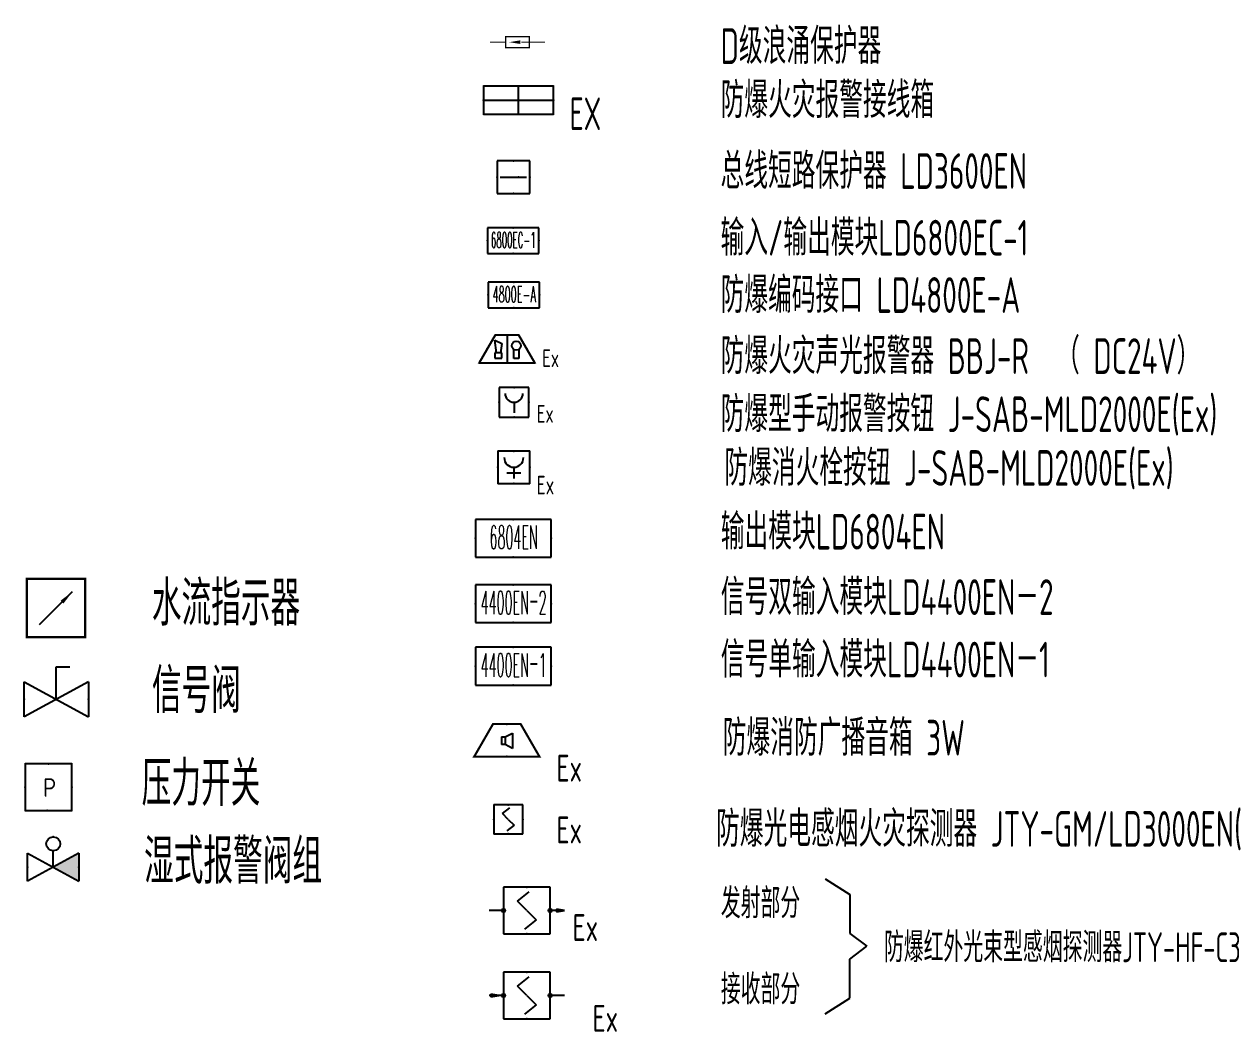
# Model space of a CAD drawing. Extents: x 4532298 to 10139194, y -639876 to -207028.
# Drawn here: x 4766350 to 4779303, y -272553 to -261754 of the extents above; entities that cross this region are included whole.
import ezdxf
from ezdxf.enums import TextEntityAlignment as Align

# ---------------------------------------------------------------- set-up
doc = ezdxf.new("R2010")
doc.units = 0
doc.header["$LTSCALE"] = 1000
doc.header["$MEASUREMENT"] = 0
doc.layers.get('0').update_dxf_attribs({"linetype": 'CONTINUOUS'})
for name, color, linetype in [('ELEMENT', 3, 'CONTINUOUS'), ('EQUIP-消防', 3, 'CONTINUOUS'), ('EQUIP-照明', 3, 'CONTINUOUS'), ('EQUIP-箱柜', 3, 'CONTINUOUS'), ('SIG_TEXT', 7, 'CONTINUOUS'), ('TEL_TEXT', 7, 'CONTINUOUS'), ('电信', 7, 'CONTINUOUS'), ('电气', 3, 'CONTINUOUS')]:
    doc.layers.add(name, color=color, linetype=linetype)
doc.styles.add('_TEL_DIM', font='SIMPLEX', dxfattribs={"width": 0.8, "height": 3.5, "bigfont": 'HZTXT'})
doc.styles.add('SCEI', font='sceie.shx', dxfattribs={"width": 0.75, "bigfont": 'sceic.shx'})
doc.styles.add('sceie', font='sceie.shx', dxfattribs={"width": 0.7, "bigfont": 'sceic.shx'})
doc.styles.get("Standard").update_dxf_attribs({"font": 'GBENOR', "bigfont": 'GBCBIG'})
doc.styles.add('公司统一字体', font='sceie.shx', dxfattribs={"width": 0.7, "bigfont": 'sceic.shx'})

# ---------------------------------------------------------------- blocks, each defined once
blk = doc.blocks.new('$equip$00001590')
for p, q in [((0.5, 0), (-0.5, 0)), ((-0.5, 0), (-0.5, -1)), ((0.5, -1), (0.5, 0)), ((-0.4, -0.5), (0.4, -0.5)), ((-0.5, -1), (0.5, -1))]:
    blk.add_line(p, q)
for p in [(0, 0), (-0.5, -0.5), (0.5, -0.5), (0, -1)]:
    blk.add_point(p)
blk.add_solid([(0.4, -0.5), (0.141, -0.465), (0.141, -0.535)])
at = {"flags": 9}
blk.add_attdef('A', (0, 0), '', height=0.00002, dxfattribs=at)
blk.add_attdef('B', text='', height=0.4, dxfattribs=at).set_placement((0.825, -0.677), align=Align.MIDDLE_CENTER)
blk = doc.blocks.new('$equip$00001928')
for p, q in [((0.65, 0.65), (-0.65, 0.65)), ((-0.65, 0.65), (-0.65, 0)), ((0.65, 0), (0.65, 0.65)), ((-0.65, 0), (0.65, 0))]:
    blk.add_line(p, q)
for p in [(0, 0.65), (-0.65, 0.325), (0.65, 0.325), (0, 0)]:
    blk.add_point(p)
at = {"color": 7, "style": '_TEL_DIM'}
blk.add_attdef('$TEXT$', text='', height=0.34, dxfattribs=at).set_placement((0.006, 0.343), align=Align.MIDDLE_CENTER)
at = {"color": 7, "style": '_TEL_DIM', "flags": 1}
blk.add_attdef('A', text='', height=0.00002, dxfattribs=at).set_placement((0, 0), align=Align.MIDDLE_CENTER)
blk = doc.blocks.new('$equip$00001601')
for p, q in [((0.5, 0), (-0.5, 0)), ((-0.5, 0), (-0.5, -1)), ((0.5, -1), (0.5, 0)), ((0, -0.5), (0, -0.85)), ((-0.5, -1), (0.5, -1))]:
    blk.add_line(p, q)
blk.add_arc((0, -0.2), 0.3, 180, 0)
for p in [(0, 0), (-0.5, -0.5), (0.5, -0.5), (0, -1)]:
    blk.add_point(p)
at = {"flags": 9}
blk.add_attdef('A', (0, 0), '', height=0.00002, dxfattribs=at)
blk.add_attdef('B', text='', height=0.4, dxfattribs=at).set_placement((0.784, -0.7), align=Align.MIDDLE_CENTER)
blk = doc.blocks.new('$element$00000532')
at = {"const_width": 0.0233}
for points in [[(0, 0), (0, -0.283)], [(-0.1, -0.283), (0.1, -0.283), (0.1, -0.717), (-0.1, -0.717), (-0.1, -0.283)], [(0, -1), (0, -0.567)]]:
    blk.add_lwpolyline(points, dxfattribs=at)
for points in [[(-0.033, -0.55), (0.033, -0.55), (0, -0.35), (0.033, -0.55)], [(0.033, -0.55), (0, -0.35), (-0.033, -0.55), (0.033, -0.55)], [(0, -0.367), (-0.033, -0.567), (0.033, -0.567), (0, -0.367)]]:
    blk.add_solid(points)
at = {"flags": 9}
blk.add_attdef('S', (0, 0), '', height=0.00000667, dxfattribs=at)
blk = doc.blocks.new('$equip$00002679')
for p, q in [((-0.3, 0.699), (-0.703, 0)), ((0.3, 0.699), (-0.3, 0.699)), ((0.3, 0.699), (-0.3, 0.699)), ((0, 0.699), (0, 0)), ((0.703, 0), (0.3, 0.699)), ((-0.264, 0.249), (-0.304, 0.569)), ((-0.304, 0.569), (-0.128, 0.489)), ((-0.128, 0.489), (-0.168, 0.249)), ((0.174, 0.11), (0.174, 0.338)), ((0.294, 0.338), (0.294, 0.11)), ((-0.703, 0), (0.703, 0)), ((-0.304, 0.249), (-0.304, 0.113)), ((-0.128, 0.249), (-0.304, 0.249)), ((-0.304, 0.113), (-0.128, 0.113)), ((-0.128, 0.113), (-0.128, 0.249)), ((0.294, 0.11), (0.174, 0.11))]:
    blk.add_line(p, q)
at = {"const_width": 0.04}
for points in [[(-0.299, 0.699), (0.301, 0.699), (0.703, 0), (-0.702, 0), (-0.299, 0.699), (0.301, 0.699)], [(-0.3, 0.699), (0.3, 0.699), (0.703, 0), (-0.703, 0), (-0.3, 0.699), (0.3, 0.699)]]:
    blk.add_lwpolyline(points, dxfattribs=at)
blk.add_circle((0.234, 0.43), 0.111)
for p in [(0, 0.699), (-0.501, 0.349), (0.502, 0.349), (0, 0)]:
    blk.add_point(p)
at = {"color": 7, "flags": 1}
for tag, height, p in [('B', 0.4, (0.961, 0.299)), ('A', 0.00002, (0, 0))]:
    blk.add_attdef(tag, text='', height=height, dxfattribs=at).set_placement(p, align=Align.MIDDLE_CENTER)
blk = doc.blocks.new('$equip$00002677')
for p, q in [((-0.3, 0.699), (-0.703, 0)), ((0.3, 0.699), (-0.3, 0.699)), ((0.703, 0), (0.3, 0.699)), ((-0.117, 0.421), (-0.117, 0.26)), ((-0.117, 0.421), (-0.036, 0.421)), ((-0.036, 0.26), (-0.117, 0.26)), ((-0.036, 0.421), (0.118, 0.503)), ((-0.036, 0.421), (-0.036, 0.26)), ((0.118, 0.173), (-0.036, 0.26)), ((0.118, 0.503), (0.118, 0.173)), ((-0.703, 0), (0.703, 0))]:
    blk.add_line(p, q)
at = {"const_width": 0.04}
blk.add_lwpolyline([(-0.3, 0.699), (0.3, 0.699), (0.703, 0), (-0.703, 0), (-0.3, 0.699), (0.3, 0.699)], dxfattribs=at)
blk.add_lwpolyline([(-0.3, 0.699), (0.3, 0.699), (0.703, 0), (-0.703, 0), (-0.3, 0.699), (0.3, 0.699)], dxfattribs=at)
for p in [(0, 0.699), (-0.501, 0.349), (0.502, 0.349), (0, 0)]:
    blk.add_point(p)
at = {"color": 7, "flags": 1}
for tag, height, p in [('B', 0.4, (0.961, 0.299)), ('A', 0.00002, (0, 0))]:
    blk.add_attdef(tag, text='', height=height, dxfattribs=at).set_placement(p, align=Align.MIDDLE_CENTER)
blk = doc.blocks.new('$equip$00002936')
for p, q in [((-0.75, 0.6), (-0.75, 0)), ((0.75, 0.6), (-0.75, 0.6)), ((0, 0), (0, 0.6)), ((0.75, 0), (0.75, 0.6)), ((-0.75, 0.3), (0.75, 0.3)), ((-0.75, 0), (0.75, 0))]:
    blk.add_line(p, q)
at = {"const_width": 0.04}
blk.add_lwpolyline([(-0.75, 0.6), (-0.75, 0), (0.75, 0), (0.75, 0.6), (-0.75, 0.6), (-0.75, 0)], dxfattribs=at)
for p in [(0, 0.6), (-0.75, 0.3), (0.75, 0.3), (0, 0)]:
    blk.add_point(p)
at = {"color": 7, "style": '_TEL_DIM', "flags": 1}
for tag in ['A', 'REMARK']:
    blk.add_attdef(tag, text='', height=0.00002, dxfattribs=at).set_placement((0, 0), align=Align.MIDDLE_CENTER)
blk = doc.blocks.new('$equip$00002656')
for p, q in [((-0.5, 1), (-0.5, 0)), ((0.5, 1), (-0.5, 1)), ((0.5, 0), (0.5, 1)), ((0, 0.5), (0, 0.15)), ((-0.5, 0), (0.5, 0)), ((-0.219, 0.331), (0.222, 0.331))]:
    blk.add_line(p, q)
at = {"const_width": 0.04}
blk.add_lwpolyline([(-0.5, 1), (0.5, 1), (0.5, 0), (-0.5, 0), (-0.5, 1), (0.5, 1)], dxfattribs=at)
blk.add_arc((0, 0.8), 0.3, 180, 0)
for p in [(0, 1), (-0.5, 0.5), (0.5, 0.5), (0, 0)]:
    blk.add_point(p)
at = {"color": 7, "flags": 1}
for tag, height, p in [('B', 0.4, (0.762, 0.292)), ('A', 0.00002, (0, 0))]:
    blk.add_attdef(tag, text='', height=height, dxfattribs=at).set_placement(p, align=Align.MIDDLE_CENTER)
blk = doc.blocks.new('$Equip$00002649')
for p, q in [((-0.5, 0.5), (-0.5, -0.5)), ((0.5, 0.5), (-0.5, 0.5)), ((0.5, -0.5), (0.5, 0.5)), ((-0.2, 0.2), (0.05, 0.4)), ((0, 0), (-0.2, 0.2)), ((0, 0), (0.2, -0.2)), ((0.2, -0.2), (-0.05, -0.4)), ((-0.5, -0.5), (0.5, -0.5))]:
    blk.add_line(p, q)
at = {"const_width": 0.04}
blk.add_lwpolyline([(-0.5, 0.5), (0.5, 0.5), (0.5, -0.5), (-0.5, -0.5), (-0.5, 0.5), (0.5, 0.5)], dxfattribs=at)
for p in [(0, 0.5), (-0.5, 0), (0.5, 0), (0, -0.5)]:
    blk.add_point(p)
at = {"color": 7, "flags": 1}
for tag, height, p in [('A', 0.00002, (0, 0)), ('B', 0.4, (0.762, -0.208))]:
    blk.add_attdef(tag, text='', height=height, dxfattribs=at).set_placement(p, align=Align.MIDDLE_CENTER)
blk = doc.blocks.new('$equip$00001935')
for p, q in [((-0.5, 0.5), (-0.5, -0.5)), ((0.5, 0.5), (-0.5, 0.5)), ((-0.2, 0.2), (0.05, 0.4)), ((0.5, -0.5), (0.5, 0.5)), ((-0.5, 0), (-0.809, 0)), ((0, 0), (-0.2, 0.2)), ((0, 0), (0.2, -0.2)), ((0.809, 0), (0.5, 0)), ((0.2, -0.2), (-0.05, -0.4)), ((-0.5, -0.5), (0.5, -0.5))]:
    blk.add_line(p, q)
at = {"color": 0, "linetype": 'Continuous'}
for p, q in [((0.809, 0), (0.638, 0.031)), ((0.638, 0.031), (0.638, -0.03)), ((0.638, -0.03), (0.809, 0))]:
    blk.add_line(p, q, dxfattribs=at)
for centre in [(-0.5, 0), (0.5, 0)]:
    blk.add_circle(centre, 0.0375)
for p in [(0, 0.5), (-0.5, 0), (0.5, 0.019), (0, -0.5)]:
    blk.add_point(p)
for points in [[(-0.532, 0.019), (-0.468, 0.019), (-0.537, 0), (-0.463, 0)], [(-0.532, -0.019), (-0.468, -0.019), (-0.537, 0), (-0.463, 0)], [(-0.519, 0.032), (-0.481, 0.032), (-0.532, 0.019), (-0.468, 0.019)], [(-0.5, 0.038), (-0.5, 0.038), (-0.519, 0.032), (-0.481, 0.032)], [(0.468, 0.019), (0.532, 0.019), (0.463, 0), (0.537, 0)], [(0.468, -0.019), (0.532, -0.019), (0.463, 0), (0.537, 0)], [(0.481, 0.032), (0.519, 0.032), (0.468, 0.019), (0.532, 0.019)], [(0.5, 0.038), (0.5, 0.038), (0.481, 0.032), (0.519, 0.032)], [(0.809, 0), (0.638, 0.031), (0.638, -0.03)], [(-0.519, -0.032), (-0.481, -0.032), (-0.532, -0.019), (-0.468, -0.019)], [(-0.5, -0.037), (-0.5, -0.037), (-0.519, -0.032), (-0.481, -0.032)], [(0.481, -0.032), (0.519, -0.032), (0.468, -0.019), (0.532, -0.019)], [(0.5, -0.037), (0.5, -0.037), (0.481, -0.032), (0.519, -0.032)]]:
    blk.add_solid(points)
at = {"layer": 'TEL_TEXT', "style": '_TEL_DIM', "flags": 1}
blk.add_attdef('A', text='', height=0.00002, dxfattribs=at).set_placement((0, 0), align=Align.MIDDLE_CENTER)
blk = doc.blocks.new('$equip$00001936')
for p, q in [((-0.5, 0.5), (-0.5, -0.5)), ((0.5, 0.5), (-0.5, 0.5)), ((-0.2, 0.2), (0.05, 0.4)), ((0.5, -0.5), (0.5, 0.5)), ((-0.5, 0), (-0.809, 0)), ((0, 0), (-0.2, 0.2)), ((0, 0), (0.2, -0.2)), ((0.809, 0), (0.5, 0)), ((0.2, -0.2), (-0.05, -0.4)), ((-0.5, -0.5), (0.5, -0.5))]:
    blk.add_line(p, q)
at = {"color": 0, "linetype": 'Continuous'}
for p, q in [((-0.599, 0), (-0.769, 0.031)), ((-0.769, 0.031), (-0.769, -0.03)), ((-0.769, -0.03), (-0.599, 0))]:
    blk.add_line(p, q, dxfattribs=at)
for centre in [(-0.5, 0), (0.5, 0)]:
    blk.add_circle(centre, 0.0375)
for p in [(0, 0.5), (-0.5, 0), (0.5, 0), (0, -0.5)]:
    blk.add_point(p)
for points in [[(-0.599, 0), (-0.769, 0.031), (-0.769, -0.03)], [(-0.532, 0.019), (-0.468, 0.019), (-0.537, 0), (-0.463, 0)], [(-0.532, -0.019), (-0.468, -0.019), (-0.537, 0), (-0.463, 0)], [(-0.519, 0.032), (-0.481, 0.032), (-0.532, 0.019), (-0.468, 0.019)], [(-0.5, 0.038), (-0.5, 0.038), (-0.519, 0.032), (-0.481, 0.032)], [(0.468, 0.019), (0.532, 0.019), (0.463, 0), (0.537, 0)], [(0.468, -0.019), (0.532, -0.019), (0.463, 0), (0.537, 0)], [(0.481, 0.032), (0.519, 0.032), (0.468, 0.019), (0.532, 0.019)], [(0.5, 0.038), (0.5, 0.038), (0.481, 0.032), (0.519, 0.032)], [(-0.519, -0.032), (-0.481, -0.032), (-0.532, -0.019), (-0.468, -0.019)], [(-0.5, -0.037), (-0.5, -0.037), (-0.519, -0.032), (-0.481, -0.032)], [(0.481, -0.032), (0.519, -0.032), (0.468, -0.019), (0.532, -0.019)], [(0.5, -0.037), (0.5, -0.037), (0.481, -0.032), (0.519, -0.032)]]:
    blk.add_solid(points)
at = {"layer": 'TEL_TEXT', "style": '_TEL_DIM', "flags": 1}
blk.add_attdef('A', text='', height=0.00002, dxfattribs=at).set_placement((0, 0), align=Align.MIDDLE_CENTER)
blk = doc.blocks.new('$equip$00002794')
for p, q in [((0, -0.552), (0, 0)), ((0, 0), (0.229, 0)), ((-0.55, -0.852), (-0.55, -0.252)), ((-0.55, -0.252), (0.55, -0.852)), ((0.55, -0.252), (-0.55, -0.852)), ((0.55, -0.252), (0.55, -0.852))]:
    blk.add_line(p, q)
for p in [(-0.55, -0.552), (0, -0.552), (0.55, -0.552)]:
    blk.add_point(p)
at = {"color": 7, "flags": 1}
for tag, height, p in [('A', 0.00002, (0, 0)), ('B', 0.4, (0.805, -0.606))]:
    blk.add_attdef(tag, text='', height=height, dxfattribs=at).set_placement(p, align=Align.MIDDLE_CENTER)
blk = doc.blocks.new('$equip$00002760')
for p, q in [((0.5, 0.5), (-0.5, 0.5)), ((-0.5, 0.5), (-0.5, -0.5)), ((0.5, -0.5), (0.5, 0.5)), ((-0.283, -0.283), (0.283, 0.283)), ((-0.5, -0.5), (0.5, -0.5))]:
    blk.add_line(p, q)
at = {"const_width": 0.04}
blk.add_lwpolyline([(-0.5, 0.5), (0.5, 0.5), (0.5, -0.5), (-0.5, -0.5), (-0.5, 0.5), (0.5, 0.5)], dxfattribs=at)
for p in [(0, 0.5), (-0.5, 0), (0.5, 0), (0, -0.5)]:
    blk.add_point(p)
blk.add_solid([(0.283, 0.283), (0.075, 0.124), (0.124, 0.075)])
at = {"color": 7, "flags": 1}
for tag, height, p in [('A', 0.00002, (0, 0)), ('B', 0.4, (0.755, -0.254))]:
    blk.add_attdef(tag, text='', height=height, dxfattribs=at).set_placement(p, align=Align.MIDDLE_CENTER)
blk = doc.blocks.new('$equip$00002755')
for p, q in [((0.5, 0.5), (-0.5, 0.5)), ((-0.5, 0.5), (-0.5, -0.5)), ((0.5, -0.5), (0.5, 0.5)), ((-0.5, -0.5), (0.5, -0.5))]:
    blk.add_line(p, q)
at = {"const_width": 0.04}
blk.add_lwpolyline([(-0.5, 0.5), (0.5, 0.5), (0.5, -0.5), (-0.5, -0.5), (-0.5, 0.5), (0.5, 0.5)], dxfattribs=at)
for p in [(0, 0.5), (-0.5, 0), (0.5, 0), (-0.027, -0.5)]:
    blk.add_point(p)
at = {"color": 7}
blk.add_attdef('$TEXT$', text='', height=0.4, dxfattribs=at).set_placement((0.026, -0.008), align=Align.MIDDLE_CENTER)
at = {"color": 7, "flags": 1}
for tag, height, p in [('A', 0.00002, (0, 0)), ('B', 0.4, (0.755, -0.254))]:
    blk.add_attdef(tag, text='', height=height, dxfattribs=at).set_placement(p, align=Align.MIDDLE_CENTER)
blk = doc.blocks.new('$equip$00002662')
for p, q in [((-0.55, -0.95), (-0.55, -0.35)), ((-0.55, -0.35), (0.55, -0.95)), ((0.55, -0.35), (-0.55, -0.95)), ((0, -0.65), (0, -0.3)), ((0.55, -0.35), (0.55, -0.95))]:
    blk.add_line(p, q)
blk.add_circle((0, -0.15), 0.15)
for p in [(-0.002, 0), (-0.55, -0.65), (0, -0.65), (0.55, -0.65)]:
    blk.add_point(p)
blk.add_solid([(0, -0.65), (0.55, -0.95), (0.55, -0.35)])
at = {"color": 7, "flags": 1}
for tag, height, p in [('A', 0.00002, (0, 0)), ('B', 0.4, (0.834, -0.65))]:
    blk.add_attdef(tag, text='', height=height, dxfattribs=at).set_placement(p, align=Align.MIDDLE_CENTER)

msp = doc.modelspace()

# ---------------------------------------------------------------- linework, layer by layer
at = {"layer": '电气'}
for p, q in [((4774934.7, -270912.1), (4775197, -271081.6)), ((4775197, -271081.6), (4775197, -271497.8)), ((4775197, -271497.8), (4775382.2, -271636.6)), ((4775197, -271775.3), (4775382.2, -271636.6)), ((4775197, -272191.5), (4775197, -271775.3)), ((4774934.7, -272361), (4775197, -272191.5))]:
    msp.add_line(p, q, dxfattribs=at)

# ---------------------------------------------------------------- block references
ref = msp.add_blockref('$equip$00001928', (4771591.5, -267465.7), dxfattribs=dict(xscale=623.0767500000075, yscale=623.0767500000075, zscale=623.0767500000075))
ref.add_attrib('$TEXT$', '6804EN', dxfattribs={"color": 7, "height": 249.23, "style": '_TEL_DIM', "width": 0.4}).set_placement((4771595.4, -267252), align=Align.MIDDLE_CENTER)
ref = msp.add_blockref('$equip$00001928', (4771591.5, -268167.1), dxfattribs=dict(xscale=623.0767500000075, yscale=623.0767500000075, zscale=623.0767500000075))
ref.add_attrib('$TEXT$', '4400EN－2', dxfattribs={"color": 7, "height": 249.23, "style": '_TEL_DIM', "width": 0.4}).set_placement((4771595.4, -267953.4), align=Align.MIDDLE_CENTER)
ref = msp.add_blockref('$equip$00001928', (4771591.5, -268836.5), dxfattribs=dict(xscale=623.0767500000075, yscale=623.0767500000075, zscale=623.0767500000075))
ref.add_attrib('$TEXT$', '4400EN－1', dxfattribs={"color": 7, "height": 249.23, "style": '_TEL_DIM', "width": 0.4}).set_placement((4771595.4, -268622.8), align=Align.MIDDLE_CENTER)
at = {"layer": 'ELEMENT', "xscale": 587.0499839999247, "yscale": 587.0499839999247, "zscale": 587.0499839999247, "rotation": 90}
msp.add_blockref('$element$00000532', (4771343.3, -261946.4), dxfattribs=at)
at = {"layer": 'EQUIP-消防'}
for name, p, xscale, yscale, zscale in [('$equip$00001590', (4771593.6, -263217.8), 352.2299904003739, 352.2299904003739, 352.2299904003739), ('$equip$00001601', (4771599.4, -265648.1), 317.0069913603365, 317.0069913603365, 317.0069913603365), ('$equip$00002656', (4771597.3, -266675.5), 345.6000000000931, 345.6000000000931, 345.6000000000931), ('$equip$00002760', (4766692.2, -268010.7), 625, 625, 625), ('$equip$00002794', (4766694.3, -268643.2), 625, 625, 625), ('$equip$00002677', (4771522.4, -269603.7), 500, 500, 500), ('$equip$00002662', (4766661.9, -270463.8), 500, 500, 500), ('$equip$00001935', (4771736.1, -271252.6), 500, 500, 500), ('$equip$00001936', (4771736.1, -272164.3), 500, 500, 500)]:
    msp.add_blockref(name, p, dxfattribs=dict(at, xscale=xscale, yscale=yscale, zscale=zscale))
ref = msp.add_blockref('$equip$00001928', (4771589.9, -264211), dxfattribs=dict(at, xscale=422.6759884804487, yscale=422.6759884804487, zscale=422.6759884804487))
ref.add_attrib('$TEXT$', '6800EC-1', dxfattribs={"layer": '0', "color": 7, "height": 169.07, "style": '_TEL_DIM', "width": 0.4}).set_placement((4771592.5, -264066), align=Align.MIDDLE_CENTER)
ref = msp.add_blockref('$equip$00001928', (4771598.8, -264792.9), dxfattribs=dict(at, xscale=422.6759884804487, yscale=422.6759884804487, zscale=422.6759884804487))
ref.add_attrib('$TEXT$', '4800E-A', dxfattribs={"layer": '0', "color": 7, "height": 169.07, "style": '_TEL_DIM', "width": 0.45}).set_placement((4771601.5, -264647.9), align=Align.MIDDLE_CENTER)
at = {"layer": 'EQUIP-消防', "ltscale": 1.5, "xscale": 425, "yscale": 425, "zscale": 425}
msp.add_blockref('$equip$00002679', (4771524.7, -265382.6), dxfattribs=at)
at = {"layer": 'EQUIP-消防', "xscale": 500, "yscale": 500, "zscale": 500}
msp.add_blockref('$equip$00002755', (4766609.6, -269931.3), dxfattribs=at).add_auto_attribs({'$TEXT$': 'P'})
at = {"layer": 'EQUIP-消防', "color": 0, "ltscale": 0.001, "xscale": 311.8703039996326, "yscale": 311.8703039996326, "zscale": 311.8703039996326}
msp.add_blockref('$Equip$00002649', (4771538, -270276.1), dxfattribs=at)
at = {"layer": 'EQUIP-箱柜', "xscale": 500, "yscale": 500, "zscale": 500}
msp.add_blockref('$equip$00002936', (4771646.8, -262717.8), dxfattribs=at)

# ---------------------------------------------------------------- texts
at = {"style": 'sceie'}
for s, height, width, p in [('D级浪涌保护器', 382.5, 0.7, (4773813.1, -262179.7)), ('防爆火灾报警接线箱', 382.5, 0.7, (4773813.1, -262758.8)), ('总线短路保护器 LD3600EN', 382.5, 0.7, (4773813.1, -263519)), ('输入/输出模块LD6800EC-1', 382.5, 0.7, (4773813.1, -264234.1)), ('防爆编码接口 LD4800E-A', 382.5, 0.7, (4773813.1, -264848.2)), ('防爆火灾声光报警器 BBJ-R  （ DC24V）', 382.5, 0.7, (4773813.1, -265502.2)), ('Ex', 190.2, 0.8, (4771901.3, -265429.4)), ('防爆型手动报警按钮 J-SAB-MLD2000E(Ex)', 382.5, 0.7, (4773813.1, -266125.1)), ('Ex', 190.2, 0.8, (4771843.2, -266025.3)), ('防爆消火栓按钮 J-SAB-MLD2000E(Ex)', 382.5, 0.7, (4773854, -266701.1)), ('输出模块LD6804EN', 382.5, 0.7, (4773815.3, -267384.3)), ('水流指示器', 478.12, 0.7, (4767717.8, -268198.9)), ('信号双输入模块LD4400EN－2', 382.5, 0.7, (4773815.3, -268085.6)), ('信号单输入模块LD4400EN－1', 382.5, 0.7, (4773815.3, -268755)), ('信号阀', 478.12, 0.7, (4767717.8, -269136.3)), ('防爆消防广播音箱 3W', 382.5, 0.7, (4773836.8, -269592.9)), ('压力开关', 478.12, 0.7, (4767608.8, -270131.2)), ('防爆光电感烟火灾探测器 JTY-GM/LD3000EN(Ex)', 382.5, 0.7, (4773765.1, -270569.9)), ('湿式报警阀组', 478.12, 0.7, (4767634.6, -270965.1))]:
    msp.add_text(s, height=height, dxfattribs=dict(at, width=width)).set_placement(p)
at = {"layer": 'EQUIP-照明', "style": '公司统一字体', "width": 0.7}
msp.add_text('EX', height=350, dxfattribs=at).set_placement((4772195.9, -262888.8))
at = {"layer": 'SIG_TEXT', "style": 'sceie', "width": 0.7}
for s, p in [('发射部分', (4773815.8, -271335.2)), ('防爆红外光束型感烟探测器JTY-HF-C33(Ex)', (4775563.9, -271806.9)), ('接收部分', (4773815.8, -272258.6))]:
    msp.add_text(s, height=320, dxfattribs=at).set_placement(p)
at = {"layer": '电信', "style": 'SCEI', "width": 0.8}
for height, p in [(199.07, (4771935.7, -266693.6)), (288, (4772190.8, -269727.1)), (288, (4772190.8, -270389.6)), (288, (4772363.4, -271435.5)), (288, (4772577.4, -272408.8))]:
    msp.add_text('Ex', height=height, dxfattribs=at).set_placement(p, align=Align.MIDDLE)

doc.saveas('drawing.dxf')
